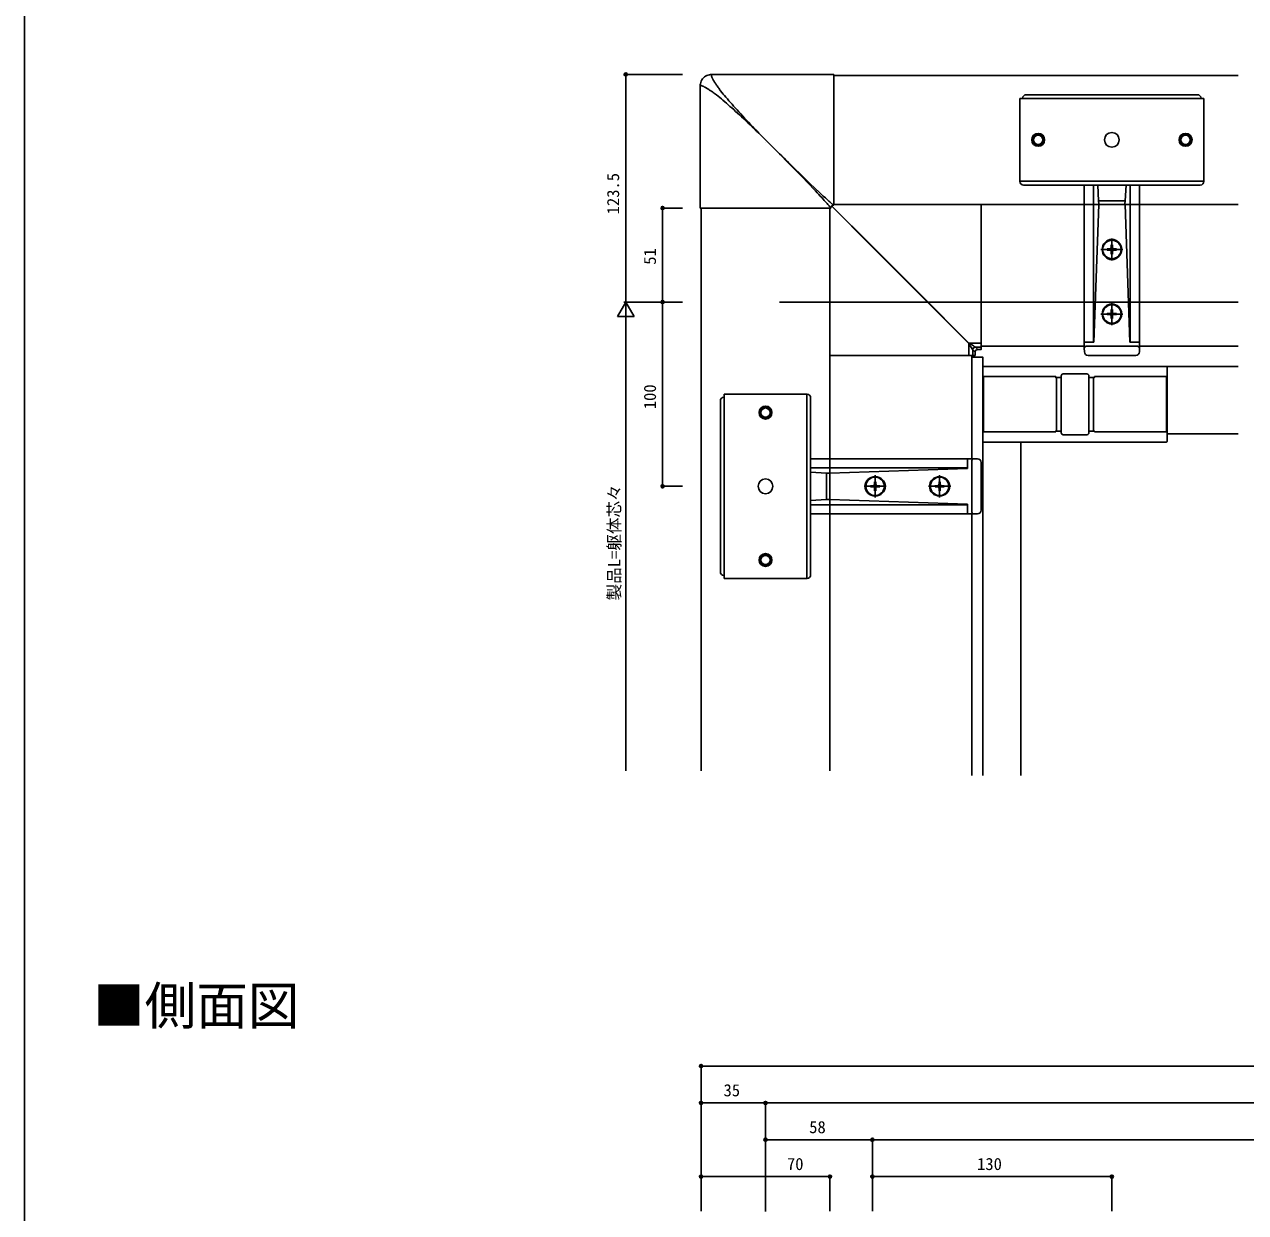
# Model space of a CAD drawing. Units: millimetres, scale not verified. Extents: x -693 to 693, y -1120 to 1121.
# Drawn here: x -693 to -30, y -532 to 113 of the extents above; entities that cross this region are included whole.
import ezdxf
from ezdxf.enums import TextEntityAlignment as Align

# ---------------------------------------------------------------- set-up
doc = ezdxf.new("R2010")
doc.units = ezdxf.units.MM
doc.header["$LTSCALE"] = 6
for name, color, linetype in [('0-1_USER1', 3, 'Continuous'), ('0-3_YKK_12', 2, 'Continuous'), ('0-4_YKK_13', 4, 'Continuous'), ('0-6_YKK_D', 6, 'Continuous'), ('0-7_YKK_ZWAK', 7, 'Continuous')]:
    doc.layers.add(name, color=color, linetype=linetype)
doc.styles.add('ＭＳ ゴシック', font='')
doc.styles.get('ＭＳ ゴシック').set_extended_font_data('MS Gothic')

msp = doc.modelspace()

# ---------------------------------------------------------------- linework, layer by layer
at = {"layer": '0-3_YKK_12'}
for p, q in [((-253.724, 85.066), (-253.724, 15.066)), ((-34.144, 85.066), (-253.724, 85.066)), ((-34.144, 15.066), (-253.724, 15.066)), ((-325.724, 13.066), (-325.724, -292.296)), ((-255.724, -292.296), (-255.724, 13.066)), ((-102.725, -15.433), (-102.725, -3.433)), ((-108.724, -9.433), (-96.724, -9.433)), ((-283.224, -37.934), (-34.144, -37.934)), ((-102.725, -50.433), (-102.725, -38.433)), ((-108.724, -44.433), (-96.724, -44.433)), ((-173.724, -61.934), (-117.724, -61.934)), ((-87.724, -61.934), (-34.144, -61.934)), ((-178.724, -66.934), (-178.724, -122.934)), ((-172.724, -67.934), (-178.724, -67.934)), ((-172.724, -67.934), (-172.724, -72.934)), ((-34.144, -72.934), (-172.724, -72.934)), ((-34.144, -109.434), (-72.724, -109.434)), ((-231.226, -143.934), (-231.226, -131.934)), ((-196.226, -143.934), (-196.226, -131.934)), ((-237.224, -137.934), (-225.224, -137.934)), ((-202.224, -137.934), (-190.224, -137.934)), ((-178.724, -152.934), (-178.724, -294.935))]:
    msp.add_line(p, q, dxfattribs=at)
msp.add_lwpolyline([(-172.724, -294.935), (-172.724, -67.934), (-178.724, -67.934)], dxfattribs=at)
at = {"layer": '0-4_YKK_13'}
for p, q in [((-326.224, 13.066), (-326.224, 79.566)), ((-320.224, 85.566), (-253.724, 85.566)), ((-253.724, 85.48), (-253.724, 14.566)), ((-56.296, 74.566), (-149.151, 74.566)), ((-152.724, 27.568), (-152.723, 72.566)), ((-52.723, 72.565), (-152.723, 72.566)), ((-151.15, 72.636), (-151.152, 72.566)), ((-54.295, 72.565), (-54.297, 72.636)), ((-52.723, 72.565), (-52.724, 27.567)), ((-290.858, 48.7), (-290.855, 48.7)), ((-286.724, 46.066), (-286.715, 46.052)), ((-286.71, 46.057), (-286.724, 46.066)), ((-274.618, 34.172), (-277.005, 36.501)), ((-272.294, 31.913), (-274.618, 34.172)), ((-270.048, 29.738), (-272.294, 31.913)), ((-266.843, 26.642), (-270.048, 29.738)), ((-263.608, 23.524), (-266.843, 26.642)), ((-52.724, 27.567), (-152.724, 27.568)), ((-52.726, 27.497), (-52.723, 27.566)), ((-52.723, 27.566), (-52.724, 27.575)), ((-261.823, 20.433), (-262.719, 21.392)), ((-259.37, 19.567), (-260.636, 20.742)), ((-150.722, 25.566), (-54.725, 25.566)), ((-109.912, 17.03), (-110.417, 25.566)), ((-95.535, 17.03), (-95.029, 25.566)), ((-259.52, 17.947), (-260.225, 18.712)), ((-258.875, 17.243), (-259.52, 17.947)), ((-258.245, 18.532), (-259.37, 19.567)), ((-258.288, 16.599), (-258.875, 17.243)), ((-257.757, 16.013), (-258.288, 16.599)), ((-257.257, 17.63), (-258.245, 18.532)), ((-256.399, 16.855), (-257.257, 17.63)), ((-255.897, 16.406), (-256.399, 16.855)), ((-255.906, 13.915), (-256.173, 14.227)), ((-255.451, 16.01), (-255.897, 16.406)), ((-255.06, 15.668), (-255.451, 16.01)), ((-173.724, -60.208), (-173.724, 15.066)), ((-109.912, 17.03), (-109.852, 15.302)), ((-95.535, 17.03), (-109.912, 17.03)), ((-95.535, 17.03), (-95.595, 15.302)), ((-326.138, 13.066), (-255.223, 13.066)), ((-105.224, -9.733), (-103.824, -9.733)), ((-103.024, -6.933), (-102.424, -6.933)), ((-103.024, -8.333), (-103.024, -6.933)), ((-103.024, -11.933), (-103.024, -10.533)), ((-103.024, -11.933), (-102.424, -11.933)), ((-102.424, -8.333), (-102.424, -6.933)), ((-102.424, -11.933), (-102.424, -10.533)), ((-101.624, -9.133), (-100.224, -9.133)), ((-101.624, -9.733), (-100.224, -9.733)), ((-100.224, -9.733), (-100.224, -9.133)), ((-105.224, -44.733), (-103.824, -44.733)), ((-103.024, -41.933), (-102.424, -41.933)), ((-103.024, -43.333), (-103.024, -41.933)), ((-103.024, -46.933), (-103.024, -45.533)), ((-102.424, -43.333), (-102.424, -41.933)), ((-102.424, -46.933), (-102.424, -45.533)), ((-101.624, -44.133), (-100.224, -44.133)), ((-101.624, -44.733), (-100.224, -44.733)), ((-100.224, -44.733), (-100.224, -44.133)), ((-103.024, -46.933), (-102.424, -46.933)), ((-180.45, -60.372), (-180.45, -66.934)), ((-180.285, -60.208), (-173.724, -60.208)), ((-178.228, -63.927), (-178.228, -66.934)), ((-178.228, -63.927), (-176.954, -65.201)), ((-176.731, -62.43), (-173.724, -62.43)), ((-175.457, -63.704), (-176.731, -62.43)), ((-173.724, -62.43), (-173.724, -60.208)), ((-117.723, -59.658), (-112.469, -59.658)), ((-117.723, -62.934), (-117.651, -65.003)), ((-88.724, -61.934), (-116.723, -61.934)), ((-92.978, -59.658), (-87.723, -59.658)), ((-87.723, -62.934), (-87.796, -65.003)), ((-180.45, -66.934), (-255.724, -66.934)), ((-178.228, -66.934), (-180.45, -66.934)), ((-89.794, -66.934), (-115.652, -66.934)), ((-172.724, -73.234), (-172.724, -113.634)), ((-172.424, -72.934), (-73.024, -72.934)), ((-172.424, -78.434), (-172.424, -108.434)), ((-132.724, -78.934), (-132.724, -107.934)), ((-130.224, -78.789), (-130.224, -77.95)), ((-130.224, -80.266), (-130.224, -78.789)), ((-116.224, -76.934), (-129.224, -76.934)), ((-115.224, -77.95), (-115.224, -78.789)), ((-112.724, -107.934), (-112.724, -78.934)), ((-72.724, -78.434), (-112.224, -78.434)), ((-73.024, -108.434), (-73.024, -78.434)), ((-72.724, -73.234), (-72.724, -113.634)), ((-130.224, -106.602), (-130.224, -80.266)), ((-315.224, -91.507), (-315.224, -184.362)), ((-313.222, -89.506), (-313.293, -89.508)), ((-268.225, -87.934), (-313.222, -87.935)), ((-313.222, -187.934), (-313.222, -87.934)), ((-268.224, -87.934), (-268.232, -87.935)), ((-268.224, -187.934), (-268.225, -87.934)), ((-268.154, -87.937), (-268.224, -87.934)), ((-266.224, -185.933), (-266.224, -89.935)), ((-172.724, -108.434), (-133.224, -108.434)), ((-130.224, -108.079), (-130.224, -106.602)), ((-130.224, -108.919), (-130.224, -108.079)), ((-129.224, -109.934), (-116.224, -109.934)), ((-115.224, -106.602), (-115.224, -108.079)), ((-115.224, -108.079), (-115.224, -108.919)), ((-72.724, -108.434), (-112.224, -108.434)), ((-73.024, -113.934), (-172.424, -113.934)), ((-152.224, -113.934), (-152.224, -294.935)), ((-180.999, -128.188), (-180.999, -122.934)), ((-178.724, -123.935), (-178.724, -151.934)), ((-177.724, -122.934), (-175.654, -123.007)), ((-173.724, -125.005), (-173.724, -150.863)), ((-257.687, -130.746), (-266.224, -130.24)), ((-257.687, -130.746), (-255.959, -130.806)), ((-257.687, -130.746), (-257.687, -145.123)), ((-233.724, -138.234), (-232.324, -138.234)), ((-231.524, -135.434), (-230.924, -135.434)), ((-231.524, -136.834), (-231.524, -135.434)), ((-231.524, -140.434), (-231.524, -139.034)), ((-230.924, -136.834), (-230.924, -135.434)), ((-230.924, -140.434), (-230.924, -139.034)), ((-230.124, -137.634), (-228.724, -137.634)), ((-230.124, -138.234), (-228.724, -138.234)), ((-228.724, -138.234), (-228.724, -137.634)), ((-198.724, -138.234), (-197.324, -138.234)), ((-196.524, -135.434), (-195.924, -135.434)), ((-196.524, -136.834), (-196.524, -135.434)), ((-196.524, -140.434), (-196.524, -139.034)), ((-195.924, -136.834), (-195.924, -135.434)), ((-195.924, -140.434), (-195.924, -139.034)), ((-195.124, -137.634), (-193.724, -137.634)), ((-195.124, -138.234), (-193.724, -138.234)), ((-193.724, -138.234), (-193.724, -137.634)), ((-257.687, -145.123), (-266.224, -145.628)), ((-257.687, -145.123), (-255.959, -145.063)), ((-231.524, -140.434), (-230.924, -140.434)), ((-196.524, -140.434), (-195.924, -140.434)), ((-180.999, -152.934), (-180.999, -147.68)), ((-177.724, -152.934), (-175.654, -152.862)), ((-313.293, -186.36), (-313.223, -186.363)), ((-313.222, -187.935), (-268.224, -187.934))]:
    msp.add_line(p, q, dxfattribs=at)
for points in [[(-326.224, 79.173), (-326.191, 79.846), (-326.086, 80.537), (-325.903, 81.231), (-325.638, 81.91), (-325.293, 82.56), (-324.873, 83.166), (-324.382, 83.72), (-323.829, 84.211), (-323.223, 84.632), (-322.575, 84.977), (-321.897, 85.242), (-321.204, 85.427), (-320.509, 85.533), (-319.831, 85.566)], [(-315.075, 76.607), (-315.313, 76.933), (-315.774, 77.571), (-316.096, 78.023), (-316.404, 78.46), (-316.699, 78.883), (-316.979, 79.292), (-317.247, 79.687), (-317.502, 80.068), (-317.743, 80.436), (-317.972, 80.789), (-318.188, 81.129), (-318.392, 81.455), (-318.584, 81.768), (-318.764, 82.067), (-318.932, 82.353), (-319.089, 82.627), (-319.234, 82.887), (-319.368, 83.135), (-319.49, 83.37), (-319.602, 83.592), (-319.703, 83.802), (-319.794, 84), (-319.873, 84.185), (-319.94, 84.354), (-319.997, 84.509), (-320.043, 84.65), (-320.079, 84.777), (-320.107, 84.892), (-320.126, 84.996), (-320.138, 85.088), (-320.142, 85.171), (-320.14, 85.244), (-320.132, 85.308), (-320.119, 85.364), (-320.1, 85.412), (-320.076, 85.453), (-320.048, 85.487), (-320.016, 85.514), (-319.979, 85.535)], [(-319.979, 85.535), (-319.939, 85.551), (-319.896, 85.561), (-319.849, 85.565), (-319.798, 85.565)], [(-326.219, 79.238), (-326.223, 79.191), (-326.222, 79.141)], [(-318.229, 75.116), (-318.68, 75.438), (-319.118, 75.746), (-319.541, 76.041), (-319.95, 76.322), (-320.345, 76.589), (-320.726, 76.844), (-321.093, 77.085), (-321.447, 77.314), (-321.786, 77.531), (-322.113, 77.735), (-322.425, 77.926), (-322.725, 78.106), (-323.011, 78.274), (-323.284, 78.431), (-323.545, 78.576), (-323.792, 78.71), (-324.027, 78.833), (-324.25, 78.944), (-324.46, 79.045), (-324.658, 79.136), (-324.843, 79.215), (-325.012, 79.282), (-325.167, 79.339), (-325.308, 79.385), (-325.435, 79.422), (-325.55, 79.449), (-325.653, 79.468), (-325.746, 79.48), (-325.829, 79.485), (-325.901, 79.483), (-325.966, 79.475), (-326.021, 79.461), (-326.07, 79.442), (-326.11, 79.419), (-326.144, 79.39), (-326.172, 79.358), (-326.193, 79.322), (-326.209, 79.282), (-326.219, 79.238)], [(-317.265, 74.417), (-317.912, 74.888), (-318.229, 75.116)], [(-290.724, 50.066), (-291.937, 51.275), (-293.148, 52.472), (-294.354, 53.658), (-295.556, 54.829), (-296.751, 55.987), (-297.94, 57.13), (-299.119, 58.255), (-300.285, 59.36), (-301.436, 60.443), (-302.572, 61.504), (-303.691, 62.541), (-304.792, 63.554), (-305.875, 64.543), (-306.939, 65.507), (-307.983, 66.446), (-309.007, 67.359), (-310.011, 68.247), (-310.994, 69.109), (-311.956, 69.945), (-312.896, 70.755), (-313.814, 71.54), (-314.709, 72.297), (-315.583, 73.029), (-316.435, 73.736), (-317.265, 74.417)], [(-291.933, 51.279), (-293.13, 52.49), (-294.315, 53.696), (-295.487, 54.898), (-296.645, 56.094), (-297.788, 57.282), (-298.913, 58.461), (-300.018, 59.627), (-301.101, 60.779), (-302.161, 61.914), (-303.198, 63.033), (-304.212, 64.134), (-305.201, 65.217), (-306.165, 66.281), (-307.104, 67.325), (-308.017, 68.35), (-308.905, 69.353), (-309.767, 70.336), (-310.603, 71.298), (-311.413, 72.238), (-312.197, 73.156), (-312.955, 74.052), (-313.687, 74.925), (-314.394, 75.777), (-315.075, 76.607)], [(-277.005, 36.501), (-278.216, 37.685), (-279.437, 38.882), (-280.667, 40.091), (-281.905, 41.31), (-283.15, 42.538), (-284.401, 43.775), (-285.658, 45.02), (-286.917, 46.271), (-288.178, 47.525), (-289.44, 48.783), (-290.705, 50.047)], [(-286.715, 46.052), (-286.715, 46.053), (-286.714, 46.054), (-286.713, 46.054), (-286.713, 46.055), (-286.712, 46.056), (-286.711, 46.056), (-286.711, 46.057), (-286.71, 46.057)], [(-264.182, 22.95), (-267.603, 26.5), (-271.071, 30.088), (-274.762, 33.89), (-278.614, 37.834), (-282.581, 41.87), (-286.624, 45.953)], [(-152.723, 27.568), (-152.723, 27.566), (-152.721, 27.497)], [(-262.719, 21.392), (-263.679, 22.415), (-264.182, 22.95)], [(-260.636, 20.742), (-262.05, 22.061), (-263.608, 23.524)], [(-260.225, 18.712), (-260.992, 19.54), (-261.823, 20.433)], [(-117.723, 25.566), (-117.723, 15.066), (-117.723, -62.934)], [(-112.723, 25.566), (-112.723, 15.066), (-112.723, -59.658)], [(-92.723, 25.566), (-92.723, 15.066), (-92.723, -59.658)], [(-87.723, 25.566), (-87.723, 15.066), (-87.723, -62.934)], [(-256.859, 15.009), (-257.281, 15.483), (-257.757, 16.013)], [(-256.173, 14.227), (-256.49, 14.591), (-256.859, 15.009)], [(-255.235, 13.066), (-255.255, 13.101), (-255.285, 13.146), (-255.326, 13.203), (-255.376, 13.27), (-255.437, 13.349), (-255.509, 13.439), (-255.591, 13.54), (-255.685, 13.653), (-255.789, 13.778), (-255.906, 13.915)], [(-253.724, 14.565), (-253.954, 14.543), (-254.2, 14.478), (-254.444, 14.367), (-254.671, 14.21), (-254.868, 14.013), (-255.025, 13.786), (-255.136, 13.542), (-255.201, 13.296), (-255.223, 13.066)], [(-253.724, 14.577), (-253.758, 14.597), (-253.804, 14.628), (-253.861, 14.668), (-253.928, 14.719), (-254.007, 14.78), (-254.097, 14.851), (-254.198, 14.934), (-254.311, 15.027), (-254.436, 15.132), (-254.573, 15.248), (-254.723, 15.376), (-255.06, 15.668)], [(-254.796, 14.085), (-233.502, -7.24), (-206.947, -33.836), (-180.45, -60.372)], [(-180.285, -60.208), (-206.822, -33.711), (-233.418, -7.155), (-254.743, 14.138)], [(-112.469, -59.658), (-109.86, 15.066), (-109.852, 15.302)], [(-92.978, -59.658), (-95.587, 15.066), (-95.595, 15.302)], [(-105.224, -9.733), (-105.224, -9.133), (-103.824, -9.133)], [(-105.224, -44.733), (-105.224, -44.133), (-103.824, -44.133)], [(-180.45, -60.372), (-180.021, -61.058), (-179.614, -61.709), (-179.241, -62.306), (-178.913, -62.831), (-178.641, -63.267), (-178.432, -63.601), (-178.293, -63.823), (-178.228, -63.927)], [(-176.731, -62.43), (-176.834, -62.365), (-177.057, -62.226), (-177.391, -62.017), (-177.827, -61.744), (-178.352, -61.417), (-178.949, -61.044), (-179.6, -60.637), (-180.285, -60.208)], [(-176.954, -65.201), (-176.954, -66.934), (-178.228, -66.934)], [(-175.457, -63.704), (-173.724, -63.704), (-173.724, -62.43)], [(-130.224, -78.934), (-133.224, -78.934), (-133.224, -78.434), (-172.724, -78.434)], [(-112.224, -78.434), (-112.224, -78.934), (-115.224, -78.934)], [(-115.224, -78.789), (-115.224, -80.266), (-115.224, -106.602)], [(-133.224, -108.434), (-133.224, -107.934), (-130.224, -107.934)], [(-115.224, -107.934), (-112.224, -107.934), (-112.224, -108.434)], [(-266.224, -122.934), (-255.724, -122.934), (-177.724, -122.934)], [(-266.224, -127.934), (-255.724, -127.934), (-180.999, -127.934)], [(-180.999, -128.188), (-255.724, -130.798), (-255.959, -130.806)], [(-233.724, -138.234), (-233.724, -137.634), (-232.324, -137.634)], [(-198.724, -138.234), (-198.724, -137.634), (-197.324, -137.634)], [(-180.999, -147.68), (-255.724, -145.071), (-255.959, -145.063)], [(-266.224, -147.934), (-255.724, -147.934), (-180.999, -147.934)], [(-266.224, -152.934), (-255.724, -152.934), (-177.724, -152.934)], [(-268.225, -187.934), (-268.224, -187.934), (-268.154, -187.932)]]:
    msp.add_lwpolyline(points, dxfattribs=at)
for centre, radius in [((-142.723, 50.066), 3.5), ((-142.723, 50.067), 3), ((-102.723, 50.066), 4), ((-62.723, 50.066), 3.5), ((-62.724, 50.066), 3), ((-142.723, 50.067), 2.5), ((-62.723, 50.066), 2.5), ((-102.724, -9.433), 5), ((-102.724, -44.433), 5), ((-290.724, -97.934), 3.5), ((-290.723, -97.934), 3), ((-290.723, -97.934), 2.5), ((-290.723, -137.934), 4), ((-231.224, -137.934), 5), ((-196.224, -137.934), 5), ((-290.724, -177.934), 3.5), ((-290.722, -177.934), 3), ((-290.722, -177.934), 2.5)]:
    msp.add_circle(centre, radius, dxfattribs=at)
for centre, radius, start, end in [((-149.151, 72.566), 2, 90, 178), ((-56.296, 72.566), 2, 2, 90), ((-150.722, 27.566), 2, 182, 270), ((-54.725, 27.566), 2, 270, 358), ((-103.824, -8.333), 0.8, 270, 359.99891), ((-103.824, -10.533), 0.8, 359.99891, 90), ((-101.624, -8.333), 0.8, 180, 270), ((-101.624, -10.533), 0.8, 90, 180), ((-103.824, -43.333), 0.8, 270, 359.99891), ((-103.824, -45.533), 0.8, 359.99891, 90), ((-101.624, -43.333), 0.8, 180, 270), ((-101.624, -45.533), 0.8, 90, 180), ((-166.705, -73.952), 19.322, 134.65514, 135.34421), ((-176.724, -63.933), 1.504, 90.24953, 179.7505), ((-116.723, -62.934), 1, 90, 178), ((-115.652, -64.934), 2, 182, 270), ((-89.794, -64.934), 2, 270, 358), ((-88.724, -62.934), 1, 2, 90), ((-172.424, -73.234), 0.3, 90, 180), ((-73.024, -73.234), 0.3, 0, 90), ((-313.224, -91.507), 2, 92, 180), ((-268.224, -89.935), 2, 0, 88), ((-172.424, -113.634), 0.3, 180, 270), ((-73.024, -113.634), 0.3, 270, 0), ((-177.724, -123.935), 1, 92, 180), ((-175.724, -125.005), 2, 0, 88), ((-232.324, -136.834), 0.8, 270, 359.99891), ((-232.324, -139.034), 0.8, 359.99891, 90), ((-230.124, -136.834), 0.8, 180, 270), ((-230.124, -139.034), 0.8, 90, 180), ((-197.324, -136.834), 0.8, 270, 359.99891), ((-197.324, -139.034), 0.8, 359.99891, 90), ((-195.124, -136.834), 0.8, 180, 270), ((-195.124, -139.034), 0.8, 90, 180), ((-177.724, -151.934), 1, 180, 268), ((-175.724, -150.863), 2, 272, 0), ((-313.224, -184.362), 2, 180, 268), ((-268.224, -185.933), 2, 272, 0)]:
    msp.add_arc(centre, radius, start, end, dxfattribs=at)
for centre, major_axis, ratio in [((-102.723, -9.433), (0, 5.487), 0.956876), ((-102.723, -44.433), (0, 5.487), 0.956883), ((-231.224, -137.934), (-5.487, 0), 0.956876), ((-196.224, -137.934), (-5.487, 0), 0.956883)]:
    msp.add_ellipse(centre, major_axis=major_axis, ratio=ratio, dxfattribs=at)
for centre, major_axis, ratio, start_param, end_param in [((-175.451, -65.207), (1.065, -1.065), 0.99628, 2.358058, 3.9251274), ((-129.224, -77.95), (0, 1.015), 0.984808, 0, 1.5707963), ((-116.224, -77.95), (0, 1.015), 0.984808, 4.712389, 6.2831853), ((-129.224, -108.919), (0, 1.015), 0.984808, 1.5707963, 3.1415927), ((-116.224, -108.919), (0, 1.015), 0.984808, 3.1415927, 4.712389)]:
    msp.add_ellipse(centre, major_axis=major_axis, ratio=ratio, start_param=start_param, end_param=end_param, dxfattribs=at)
at = {"layer": '0-6_YKK_D'}
for p, q in [((-335.724, 85.565), (-367.6, 85.565)), ((-366.6, 85.565), (-366.6, -37.934)), ((-335.724, 13.066), (-347.6, 13.066)), ((-346.6, 13.066), (-346.6, -37.934)), ((-366.6, -37.934), (-371.1, -45.728)), ((-335.724, -37.934), (-367.6, -37.934)), ((-335.724, -37.934), (-367.6, -37.934)), ((-366.6, -37.934), (-362.1, -45.728)), ((-366.6, -37.934), (-366.6, -53.523)), ((-335.724, -37.934), (-347.6, -37.934)), ((-335.724, -37.934), (-347.6, -37.934)), ((-346.6, -37.934), (-346.6, -137.934)), ((-371.1, -45.728), (-362.1, -45.728)), ((-366.6, -46.934), (-366.6, -292.296)), ((-335.724, -137.934), (-347.6, -137.934)), ((-325.724, -531.167), (-325.724, -451.514)), ((-325.724, -452.514), (389.276, -452.514)), ((-325.724, -531.167), (-325.724, -471.514)), ((-290.724, -472.514), (-325.724, -472.514)), ((-290.724, -531.514), (-290.724, -471.514)), ((-290.724, -531.167), (-290.724, -471.514)), ((-290.724, -472.514), (389.276, -472.514)), ((-290.724, -531.167), (-290.724, -491.514)), ((-232.724, -492.514), (-290.724, -492.514)), ((-232.724, -531.167), (-232.724, -491.514)), ((-232.724, -531.167), (-232.724, -491.514)), ((-232.724, -492.514), (389.276, -492.514)), ((-325.724, -531.167), (-325.724, -511.514)), ((-325.724, -512.514), (-255.724, -512.514)), ((-255.724, -531.167), (-255.724, -511.514)), ((-232.724, -531.167), (-232.724, -511.514)), ((-232.724, -512.514), (-102.724, -512.514)), ((-102.724, -531.167), (-102.724, -511.514))]:
    msp.add_line(p, q, dxfattribs=at)
for centre in [(-366.6, 85.565), (-346.6, 13.066), (-346.6, -37.934), (-346.6, -37.934), (-346.6, -137.934), (-325.724, -452.514), (-325.724, -472.514), (-290.724, -472.514), (-290.724, -472.514), (-290.724, -492.514), (-232.724, -492.514), (-232.724, -492.514), (-325.724, -512.514), (-255.724, -512.514), (-232.724, -512.514), (-102.724, -512.514)]:
    msp.add_circle(centre, 0.85, dxfattribs=at)
at = {"layer": '0-7_YKK_ZWAK'}
msp.add_lwpolyline([(693, -1120), (-693, -1120), (-693, 1064)], dxfattribs=at)

# ---------------------------------------------------------------- texts
at = {"layer": '0-1_USER1', "style": 'ＭＳ ゴシック'}
msp.add_text('■側面図 ', height=20.53, dxfattribs=at).set_placement((-655.755, -436.174), align=Align.BOTTOM_LEFT)
at = {"layer": '0-6_YKK_D', "style": 'ＭＳ ゴシック'}
for s, p in [('123.5', (-368.2, 9.655)), ('51', (-348.2, -17.714)), ('100', (-348.2, -96.094)), ('製品L=躯体芯々', (-367.6, -199.855))]:
    msp.add_text(s, height=6.598, rotation=90, dxfattribs=at).set_placement(p, align=Align.BOTTOM_LEFT)
for s, p in [('35', (-313.504, -470.914)), ('58', (-267.004, -490.914)), ('70', (-279.08, -510.914)), ('130', (-175.884, -510.914))]:
    msp.add_text(s, height=6.598, dxfattribs=at).set_placement(p, align=Align.BOTTOM_LEFT)

doc.saveas('drawing.dxf')
